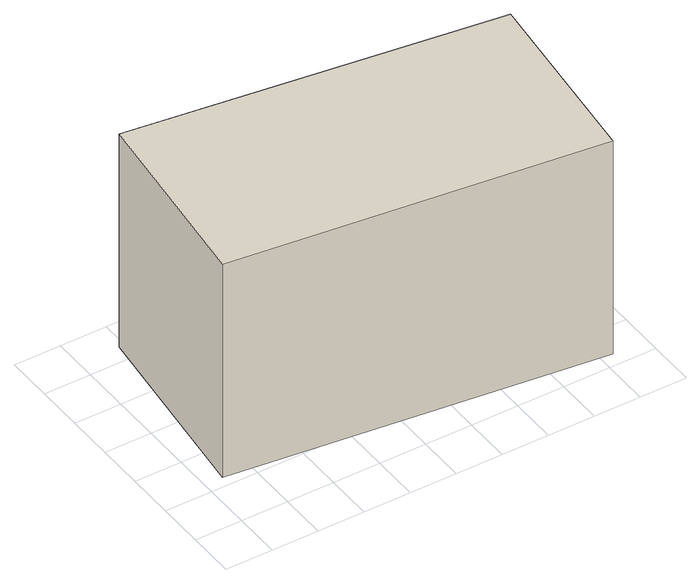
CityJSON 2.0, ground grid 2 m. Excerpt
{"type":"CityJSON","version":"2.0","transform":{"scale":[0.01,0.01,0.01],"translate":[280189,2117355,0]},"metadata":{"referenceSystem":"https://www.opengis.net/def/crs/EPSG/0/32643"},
"CityObjects":{
"building1":{"type":"Building","attributes":{"name":"I-10","citygml_lod_name00":"lod1Solid","yearOfConstruction":1963,"measuredHeight":10,"storeysAboveGround":3},"geometry":[{"type":"Solid","lod":"1","boundaries":[[[[0,1,2,3]],[[2,4,5,3]],[[1,6,4,2]],[[0,7,6,1]],[[3,5,7,0]],[[4,6,7,5]]]]}]}
},
"vertices":[
[1652,60,0],[78,247,0],[175,1078,0],[1740,871,0],[175,1078,1000],[1740,871,1000],[78,247,1000],[1652,60,1000]
]}
